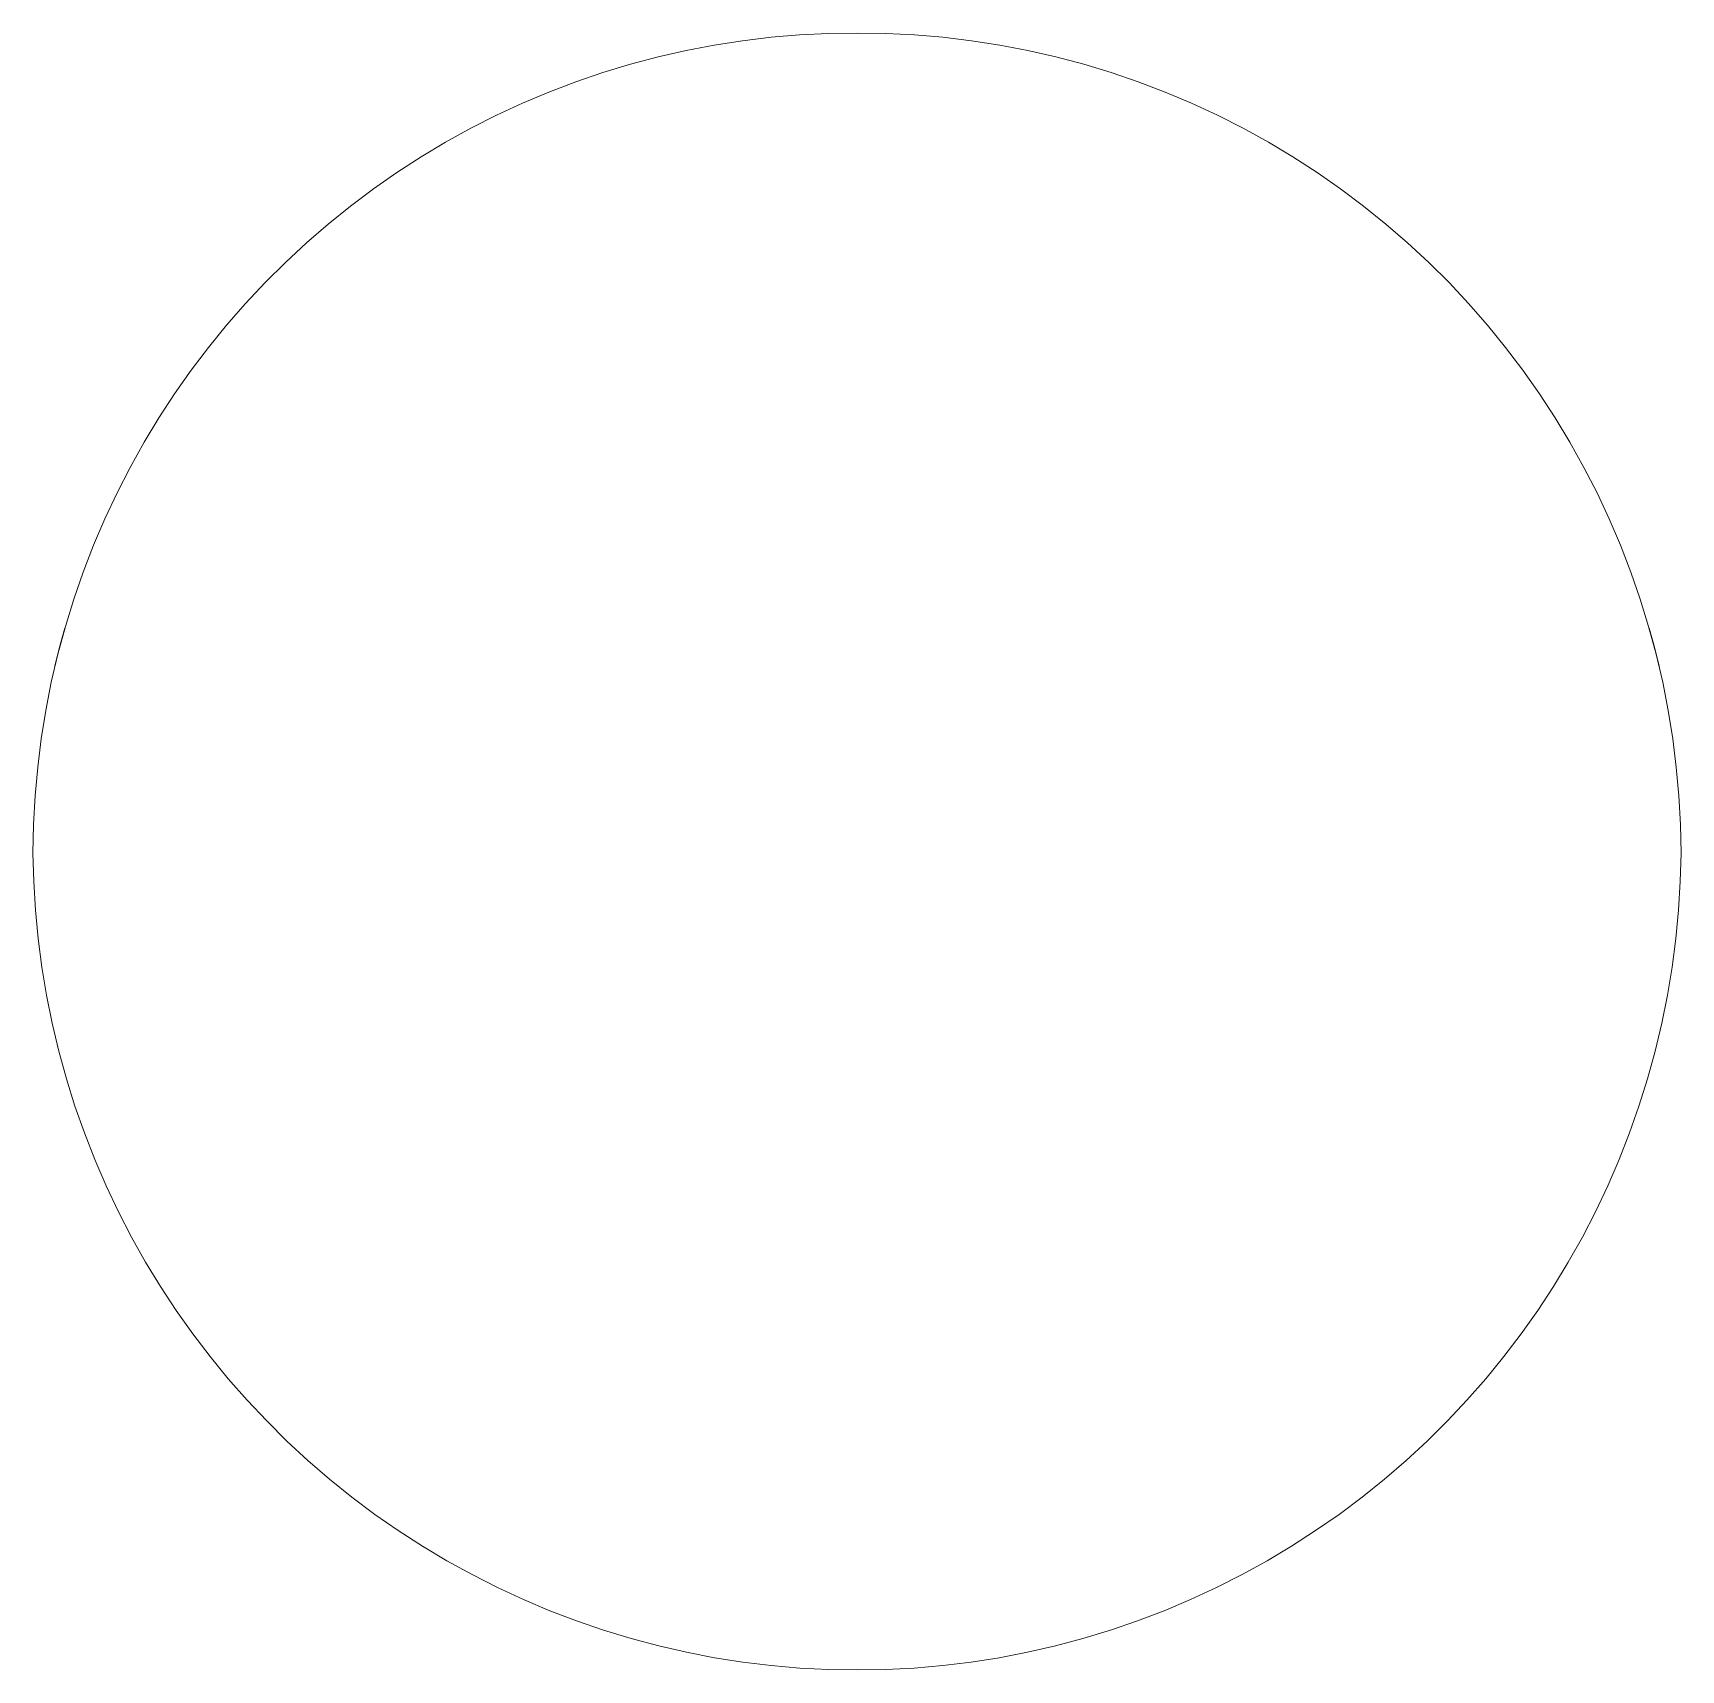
# Model space of a CAD drawing. Header units: millimetres. Extents: x -253 to 4295, y -442 to 2895.
# Drawn here: x 1567.33 to 1582.33, y 908.2 to 923.11 of the extents above; entities that cross this region are included whole.
import ezdxf

# ---------------------------------------------------------------- set-up
doc = ezdxf.new("R2010")
doc.units = ezdxf.units.MM
doc.layers.add('ZANO_R', color=7, linetype='Continuous', lineweight=0)

msp = doc.modelspace()

# ---------------------------------------------------------------- linework, layer by layer
at = {"layer": 'ZANO_R'}
for p, q in [((1574.311, 923.09), (1574.572, 923.103)), ((1574.572, 923.103), (1574.833, 923.107)), ((1574.833, 923.107), (1575.094, 923.103)), ((1575.094, 923.103), (1575.355, 923.09)), ((1573.022, 922.889), (1573.277, 922.947)), ((1573.277, 922.947), (1573.533, 922.997)), ((1573.533, 922.997), (1573.791, 923.037)), ((1573.791, 923.037), (1574.051, 923.068)), ((1574.051, 923.068), (1574.311, 923.09)), ((1575.355, 923.09), (1575.615, 923.068)), ((1575.615, 923.068), (1575.874, 923.037)), ((1575.874, 923.037), (1576.132, 922.997)), ((1576.132, 922.997), (1576.389, 922.947)), ((1576.389, 922.947), (1576.644, 922.889)), ((1572.52, 922.747), (1572.77, 922.822)), ((1572.77, 922.822), (1573.022, 922.889)), ((1576.644, 922.889), (1576.896, 922.822)), ((1576.896, 922.822), (1577.146, 922.747)), ((1572.029, 922.569), (1572.273, 922.662)), ((1572.273, 922.662), (1572.52, 922.747)), ((1577.146, 922.747), (1577.393, 922.662)), ((1577.393, 922.662), (1577.637, 922.569)), ((1571.788, 922.468), (1572.029, 922.569)), ((1577.637, 922.569), (1577.878, 922.468)), ((1571.318, 922.24), (1571.551, 922.358)), ((1571.551, 922.358), (1571.788, 922.468)), ((1577.878, 922.468), (1578.115, 922.358)), ((1578.115, 922.358), (1578.348, 922.24)), ((1571.089, 922.114), (1571.318, 922.24)), ((1578.348, 922.24), (1578.577, 922.114)), ((1570.865, 921.98), (1571.089, 922.114)), ((1578.577, 922.114), (1578.801, 921.98)), ((1570.646, 921.838), (1570.865, 921.98)), ((1578.801, 921.98), (1579.02, 921.838)), ((1570.431, 921.689), (1570.646, 921.838)), ((1579.02, 921.838), (1579.234, 921.689)), ((1570.222, 921.532), (1570.431, 921.689)), ((1579.234, 921.689), (1579.443, 921.532)), ((1570.019, 921.368), (1570.222, 921.532)), ((1579.443, 921.532), (1579.647, 921.368)), ((1569.822, 921.197), (1570.019, 921.368)), ((1579.647, 921.368), (1579.844, 921.197)), ((1569.63, 921.019), (1569.822, 921.197)), ((1579.844, 921.197), (1580.036, 921.019)), ((1569.445, 920.835), (1569.63, 921.019)), ((1580.036, 921.019), (1580.221, 920.835)), ((1569.266, 920.644), (1569.445, 920.835)), ((1580.221, 920.835), (1580.399, 920.644)), ((1569.095, 920.448), (1569.266, 920.644)), ((1580.399, 920.644), (1580.571, 920.448)), ((1568.93, 920.245), (1569.095, 920.448)), ((1580.571, 920.448), (1580.736, 920.245)), ((1568.772, 920.037), (1568.93, 920.245)), ((1580.736, 920.245), (1580.894, 920.037)), ((1568.622, 919.823), (1568.772, 920.037)), ((1580.894, 920.037), (1581.044, 919.823)), ((1568.479, 919.605), (1568.622, 919.823)), ((1581.044, 919.823), (1581.187, 919.605)), ((1568.344, 919.381), (1568.479, 919.605)), ((1581.187, 919.605), (1581.322, 919.381)), ((1568.217, 919.153), (1568.344, 919.381)), ((1581.322, 919.381), (1581.449, 919.153)), ((1568.098, 918.92), (1568.217, 919.153)), ((1581.449, 919.153), (1581.568, 918.92)), ((1567.987, 918.684), (1568.098, 918.92)), ((1581.568, 918.92), (1581.679, 918.684)), ((1567.884, 918.444), (1567.987, 918.684)), ((1581.679, 918.684), (1581.781, 918.444)), ((1567.79, 918.2), (1567.884, 918.444)), ((1581.781, 918.444), (1581.876, 918.2)), ((1567.704, 917.953), (1567.79, 918.2)), ((1581.876, 918.2), (1581.961, 917.953)), ((1567.628, 917.704), (1567.704, 917.953)), ((1581.961, 917.953), (1582.038, 917.704)), ((1567.559, 917.452), (1567.628, 917.704)), ((1582.038, 917.704), (1582.106, 917.452)), ((1567.575, 917.516), (1567.622, 917.689)), ((1582.043, 917.689), (1582.091, 917.516)), ((1567.5, 917.197), (1567.559, 917.452)), ((1567.531, 917.342), (1567.575, 917.516)), ((1582.091, 917.516), (1582.134, 917.342)), ((1582.106, 917.452), (1582.166, 917.197)), ((1567.45, 916.941), (1567.5, 917.197)), ((1582.166, 917.197), (1582.216, 916.941)), ((1567.408, 916.683), (1567.45, 916.941)), ((1582.216, 916.941), (1582.258, 916.683)), ((1567.376, 916.424), (1567.408, 916.683)), ((1582.258, 916.683), (1582.29, 916.424)), ((1567.352, 916.164), (1567.376, 916.424)), ((1582.29, 916.424), (1582.313, 916.164)), ((1567.338, 915.903), (1567.352, 916.164)), ((1582.313, 916.164), (1582.328, 915.903)), ((1567.333, 915.642), (1567.338, 915.903)), ((1582.328, 915.903), (1582.333, 915.642)), ((1567.34, 915.382), (1567.333, 915.642)), ((1582.333, 915.642), (1582.326, 915.382)), ((1567.355, 915.122), (1567.34, 915.382)), ((1582.326, 915.382), (1582.31, 915.122)), ((1567.38, 914.863), (1567.355, 915.122)), ((1582.31, 915.122), (1582.286, 914.863)), ((1567.414, 914.604), (1567.38, 914.863)), ((1582.286, 914.863), (1582.252, 914.604)), ((1567.456, 914.348), (1567.414, 914.604)), ((1582.252, 914.604), (1582.209, 914.348)), ((1567.508, 914.092), (1567.456, 914.348)), ((1582.209, 914.348), (1582.158, 914.092)), ((1567.568, 913.839), (1567.508, 914.092)), ((1582.158, 914.092), (1582.097, 913.839)), ((1567.638, 913.588), (1567.568, 913.839)), ((1582.097, 913.839), (1582.028, 913.588)), ((1567.715, 913.339), (1567.638, 913.588)), ((1582.028, 913.588), (1581.95, 913.339)), ((1567.802, 913.094), (1567.715, 913.339)), ((1581.95, 913.339), (1581.864, 913.094)), ((1567.897, 912.851), (1567.802, 913.094)), ((1581.864, 913.094), (1581.769, 912.851)), ((1568, 912.612), (1567.897, 912.851)), ((1581.769, 912.851), (1581.666, 912.612)), ((1568.111, 912.377), (1568, 912.612)), ((1581.666, 912.612), (1581.554, 912.377)), ((1568.231, 912.146), (1568.111, 912.377)), ((1581.554, 912.377), (1581.435, 912.146)), ((1568.358, 911.919), (1568.231, 912.146)), ((1581.435, 912.146), (1581.307, 911.919)), ((1568.494, 911.696), (1568.358, 911.919)), ((1581.307, 911.919), (1581.172, 911.696)), ((1568.637, 911.478), (1568.494, 911.696)), ((1581.172, 911.696), (1581.029, 911.478)), ((1568.787, 911.266), (1568.637, 911.478)), ((1581.029, 911.478), (1580.878, 911.266)), ((1568.945, 911.059), (1568.787, 911.266)), ((1580.878, 911.266), (1580.721, 911.059)), ((1569.11, 910.857), (1568.945, 911.059)), ((1580.721, 911.059), (1580.556, 910.857)), ((1569.282, 910.661), (1569.11, 910.857)), ((1580.556, 910.857), (1580.384, 910.661)), ((1569.46, 910.472), (1569.282, 910.661)), ((1580.384, 910.661), (1580.206, 910.472)), ((1569.645, 910.288), (1569.46, 910.472)), ((1580.206, 910.472), (1580.021, 910.288)), ((1569.836, 910.111), (1569.645, 910.288)), ((1580.021, 910.288), (1579.83, 910.111)), ((1570.033, 909.941), (1569.836, 910.111)), ((1579.83, 910.111), (1579.633, 909.941)), ((1570.236, 909.778), (1570.033, 909.941)), ((1579.633, 909.941), (1579.43, 909.778)), ((1570.445, 909.622), (1570.236, 909.778)), ((1579.43, 909.778), (1579.221, 909.622)), ((1570.658, 909.474), (1570.445, 909.622)), ((1579.221, 909.622), (1579.007, 909.474)), ((1570.877, 909.332), (1570.658, 909.474)), ((1579.007, 909.474), (1578.788, 909.332)), ((1571.101, 909.199), (1570.877, 909.332)), ((1578.788, 909.332), (1578.565, 909.199)), ((1571.329, 909.073), (1571.101, 909.199)), ((1578.565, 909.199), (1578.337, 909.073)), ((1571.561, 908.956), (1571.329, 909.073)), ((1578.337, 909.073), (1578.104, 908.956)), ((1571.798, 908.846), (1571.561, 908.956)), ((1578.104, 908.956), (1577.868, 908.846)), ((1572.037, 908.745), (1571.798, 908.846)), ((1572.281, 908.652), (1572.037, 908.745)), ((1577.628, 908.745), (1577.385, 908.652)), ((1577.868, 908.846), (1577.628, 908.745)), ((1572.527, 908.568), (1572.281, 908.652)), ((1572.776, 908.492), (1572.527, 908.568)), ((1577.139, 908.568), (1576.889, 908.492)), ((1577.385, 908.652), (1577.139, 908.568)), ((1573.028, 908.425), (1572.776, 908.492)), ((1573.282, 908.367), (1573.028, 908.425)), ((1576.638, 908.425), (1576.384, 908.367)), ((1576.889, 908.492), (1576.638, 908.425)), ((1573.537, 908.317), (1573.282, 908.367)), ((1573.795, 908.277), (1573.537, 908.317)), ((1574.053, 908.245), (1573.795, 908.277)), ((1575.871, 908.277), (1575.613, 908.245)), ((1576.128, 908.317), (1575.871, 908.277)), ((1576.384, 908.367), (1576.128, 908.317)), ((1574.312, 908.223), (1574.053, 908.245)), ((1574.573, 908.209), (1574.312, 908.223)), ((1574.833, 908.205), (1574.573, 908.209)), ((1575.093, 908.209), (1574.833, 908.205)), ((1575.353, 908.223), (1575.093, 908.209)), ((1575.613, 908.245), (1575.353, 908.223))]:
    msp.add_line(p, q, dxfattribs=at)

doc.saveas('drawing.dxf')
